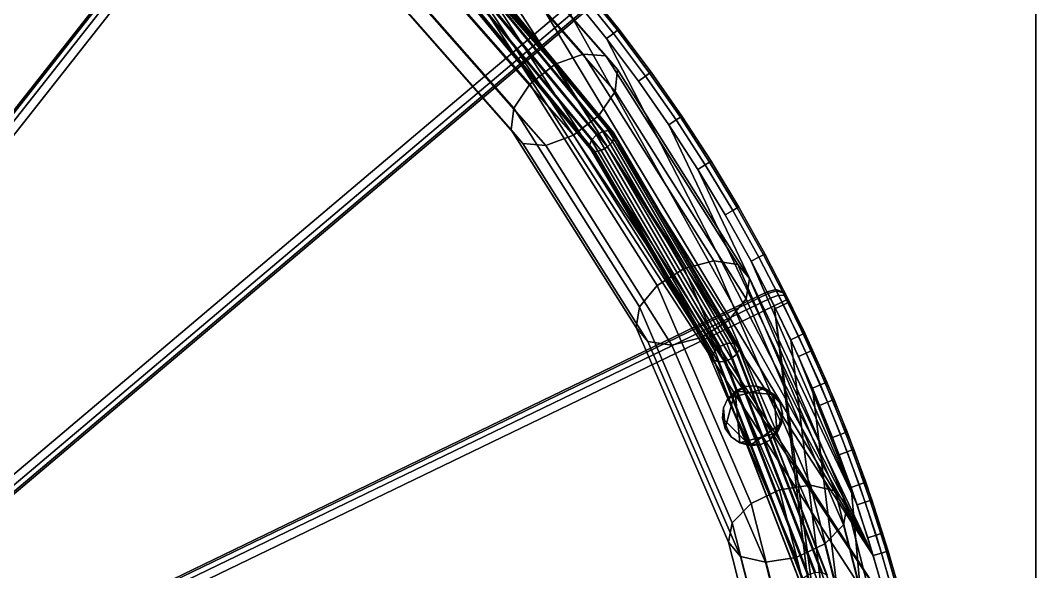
# Model space of a CAD drawing. Header units: millimetres. Extents: x -11 to 11, y -5.8 to 5.8.
# Drawn here: x 2.5547 to 3, y -0.5185 to -0.2766 of the extents above; entities that cross this region are included whole.
import ezdxf

# ---------------------------------------------------------------- set-up
doc = ezdxf.new("R2010")
doc.units = ezdxf.units.MM
for name, color, linetype in [('CHERRY_MAT', 33, 'Continuous'), ('copertura', 8, 'Continuous'), ('pavimento_salone', 7, 'Continuous'), ('rolf', 254, 'Continuous'), ('SILVER_MAT', 42, 'Continuous'), ('solaio', 7, 'Continuous')]:
    doc.layers.add(name, color=color, linetype=linetype)

msp = doc.modelspace()

# ---------------------------------------------------------------- linework, layer by layer
at = {"layer": 'CHERRY_MAT'}
for points in [[(2.798, -0.26749, 0.80699), (2.39757, -0.02688, 0.80699), (2.24396, -0.73605, 0.80699), (2.798, -0.26749, 0.80699)], [(2.798, -0.26749, 0.8615), (2.24396, -0.73605, 0.8615), (2.39757, -0.02688, 0.8615), (2.78738, -0.25481, 0.8615)], [(2.67935, -0.1539, 1.05908), (2.21907, -0.739, 1.05908), (2.21907, -0.739, 1.0182), (2.67935, -0.1539, 1.0182)], [(2.67994, -0.15437, 1.01442), (2.67935, -0.1539, 1.0182), (2.21907, -0.739, 1.0182), (2.22093, -0.73779, 1.01442)], [(2.22093, -0.73779, 1.06287), (2.21907, -0.739, 1.05908), (2.67935, -0.1539, 1.05908), (2.67994, -0.15437, 1.06287)], [(2.68173, -0.15577, 1.01215), (2.67994, -0.15437, 1.01442), (2.22093, -0.73779, 1.01442), (2.2265, -0.73418, 1.01215)], [(2.2265, -0.73418, 1.06514), (2.22093, -0.73779, 1.06287), (2.67994, -0.15437, 1.06287), (2.68173, -0.15577, 1.06514)], [(2.68472, -0.1581, 1.01139), (2.68173, -0.15577, 1.01215), (2.2265, -0.73418, 1.01215), (2.23578, -0.72815, 1.01139)], [(2.23578, -0.72815, 1.0659), (2.2265, -0.73418, 1.06514), (2.68173, -0.15577, 1.06514), (2.68472, -0.1581, 1.0659)], [(2.93915, -0.54988, 1.01139), (2.68472, -0.1581, 1.01139), (2.23578, -0.72815, 1.01139), (2.93915, -0.54988, 1.01139)], [(2.93915, -0.54988, 1.0659), (2.23578, -0.72815, 1.0659), (2.68472, -0.1581, 1.0659), (2.93516, -0.53384, 1.0659)], [(2.93516, -0.53384, 1.01139), (2.69775, -0.16826, 1.01139), (2.68472, -0.1581, 1.01139), (2.93915, -0.54988, 1.01139)], [(2.68472, -0.1581, 1.0659), (2.69775, -0.16826, 1.0659), (2.93516, -0.53384, 1.0659), (2.68472, -0.1581, 1.0659)], [(2.92879, -0.5114, 1.01139), (2.71566, -0.18321, 1.01139), (2.69775, -0.16826, 1.01139), (2.93516, -0.53384, 1.01139)], [(2.69775, -0.16826, 1.0659), (2.71566, -0.18321, 1.0659), (2.92879, -0.5114, 1.0659), (2.93516, -0.53384, 1.0659)], [(2.92879, -0.5114, 1.01139), (2.74992, -0.21484, 1.01139), (2.73306, -0.19875, 1.01139), (2.71566, -0.18321, 1.01139)], [(2.73306, -0.19875, 1.0659), (2.74992, -0.21484, 1.0659), (2.92879, -0.5114, 1.0659), (2.71566, -0.18321, 1.0659)], [(2.92879, -0.5114, 1.01139), (2.78201, -0.24869, 1.01139), (2.76625, -0.2315, 1.01139), (2.74992, -0.21484, 1.01139)], [(2.76625, -0.2315, 1.0659), (2.78201, -0.24869, 1.0659), (2.92879, -0.5114, 1.0659), (2.74992, -0.21484, 1.0659)], [(2.92879, -0.5114, 1.01139), (2.81181, -0.28462, 1.01139), (2.79721, -0.26641, 1.01139), (2.78201, -0.24869, 1.01139)], [(2.79721, -0.26641, 1.0659), (2.81181, -0.28462, 1.0659), (2.92879, -0.5114, 1.0659), (2.78201, -0.24869, 1.0659)], [(2.81481, -0.28231, 1.01215), (2.8166, -0.28092, 1.01442), (2.80187, -0.26254, 1.01442), (2.80013, -0.26399, 1.01215)], [(2.80013, -0.26399, 1.06514), (2.80187, -0.26254, 1.06287), (2.8166, -0.28092, 1.06287), (2.81481, -0.28231, 1.06514)], [(2.8166, -0.28092, 1.01442), (2.8172, -0.28045, 1.0182), (2.80246, -0.26206, 1.0182), (2.80187, -0.26254, 1.01442)], [(2.80187, -0.26254, 1.06287), (2.80246, -0.26206, 1.05908), (2.8172, -0.28045, 1.05908), (2.8166, -0.28092, 1.06287)], [(2.8172, -0.28045, 1.05908), (2.80246, -0.26206, 1.05908), (2.80246, -0.26206, 1.0182), (2.8172, -0.28045, 1.0182)], [(2.81181, -0.28462, 1.01139), (2.81481, -0.28231, 1.01215), (2.80013, -0.26399, 1.01215), (2.79721, -0.26641, 1.01139)], [(2.79721, -0.26641, 1.0659), (2.80013, -0.26399, 1.06514), (2.81481, -0.28231, 1.06514), (2.81181, -0.28462, 1.0659)], [(2.23826, -0.74553, 0.80775), (2.23484, -0.75122, 0.81002), (2.80189, -0.27213, 0.81002), (2.80043, -0.27039, 0.80775)], [(2.80043, -0.27039, 0.86074), (2.80189, -0.27213, 0.85847), (2.23484, -0.75122, 0.85847), (2.23826, -0.74553, 0.86074)], [(2.24396, -0.73605, 0.80699), (2.23826, -0.74553, 0.80775), (2.80043, -0.27039, 0.80775), (2.798, -0.26749, 0.80699)], [(2.798, -0.26749, 0.8615), (2.80043, -0.27039, 0.86074), (2.23826, -0.74553, 0.86074), (2.24396, -0.73605, 0.8615)], [(2.23484, -0.75122, 0.81002), (2.2337, -0.75312, 0.81381), (2.80237, -0.27271, 0.81381), (2.80189, -0.27213, 0.81002)], [(2.80189, -0.27213, 0.85847), (2.80237, -0.27271, 0.85469), (2.2337, -0.75312, 0.85469), (2.23484, -0.75122, 0.85847)], [(2.2337, -0.75312, 0.85469), (2.80237, -0.27271, 0.85469), (2.80237, -0.27271, 0.81381), (2.2337, -0.75312, 0.81381)], [(2.8307, -0.29976, 1.01442), (2.83131, -0.29931, 1.0182), (2.8172, -0.28045, 1.0182), (2.8166, -0.28092, 1.01442)], [(2.8166, -0.28092, 1.06287), (2.8172, -0.28045, 1.05908), (2.83131, -0.29931, 1.05908), (2.8307, -0.29976, 1.06287)], [(2.83131, -0.29931, 1.05908), (2.8172, -0.28045, 1.05908), (2.8172, -0.28045, 1.0182), (2.83131, -0.29931, 1.0182)], [(2.82579, -0.3033, 1.01139), (2.82886, -0.30109, 1.01215), (2.81481, -0.28231, 1.01215), (2.81181, -0.28462, 1.01139)], [(2.81181, -0.28462, 1.0659), (2.81481, -0.28231, 1.06514), (2.82886, -0.30109, 1.06514), (2.82579, -0.3033, 1.0659)], [(2.92879, -0.5114, 1.01139), (2.83913, -0.32243, 1.01139), (2.82579, -0.3033, 1.01139), (2.81181, -0.28462, 1.01139)], [(2.82579, -0.3033, 1.0659), (2.83913, -0.32243, 1.0659), (2.92879, -0.5114, 1.0659), (2.81181, -0.28462, 1.0659)], [(2.82886, -0.30109, 1.01215), (2.8307, -0.29976, 1.01442), (2.8166, -0.28092, 1.01442), (2.81481, -0.28231, 1.01215)], [(2.81481, -0.28231, 1.06514), (2.8166, -0.28092, 1.06287), (2.8307, -0.29976, 1.06287), (2.82886, -0.30109, 1.06514)], [(2.83913, -0.32243, 1.01139), (2.84227, -0.32031, 1.01215), (2.82886, -0.30109, 1.01215), (2.82579, -0.3033, 1.01139)], [(2.82579, -0.3033, 1.0659), (2.82886, -0.30109, 1.06514), (2.84227, -0.32031, 1.06514), (2.83913, -0.32243, 1.0659)], [(2.84227, -0.32031, 1.01215), (2.84416, -0.31904, 1.01442), (2.8307, -0.29976, 1.01442), (2.82886, -0.30109, 1.01215)], [(2.82886, -0.30109, 1.06514), (2.8307, -0.29976, 1.06287), (2.84416, -0.31904, 1.06287), (2.84227, -0.32031, 1.06514)], [(2.84416, -0.31904, 1.01442), (2.84479, -0.31862, 1.0182), (2.83131, -0.29931, 1.0182), (2.8307, -0.29976, 1.01442)], [(2.8307, -0.29976, 1.06287), (2.83131, -0.29931, 1.05908), (2.84479, -0.31862, 1.05908), (2.84416, -0.31904, 1.06287)], [(2.84479, -0.31862, 1.05908), (2.83131, -0.29931, 1.05908), (2.83131, -0.29931, 1.0182), (2.84479, -0.31862, 1.0182)], [(2.85183, -0.34198, 1.01139), (2.85504, -0.33997, 1.01215), (2.84227, -0.32031, 1.01215), (2.83913, -0.32243, 1.01139)], [(2.83913, -0.32243, 1.0659), (2.84227, -0.32031, 1.06514), (2.85504, -0.33997, 1.06514), (2.85183, -0.34198, 1.0659)], [(2.85504, -0.33997, 1.01215), (2.85697, -0.33877, 1.01442), (2.84416, -0.31904, 1.01442), (2.84227, -0.32031, 1.01215)], [(2.84227, -0.32031, 1.06514), (2.84416, -0.31904, 1.06287), (2.85697, -0.33877, 1.06287), (2.85504, -0.33997, 1.06514)], [(2.85697, -0.33877, 1.01442), (2.85761, -0.33837, 1.0182), (2.84479, -0.31862, 1.0182), (2.84416, -0.31904, 1.01442)], [(2.84416, -0.31904, 1.06287), (2.84479, -0.31862, 1.05908), (2.85761, -0.33837, 1.05908), (2.85697, -0.33877, 1.06287)], [(2.85761, -0.33837, 1.05908), (2.84479, -0.31862, 1.05908), (2.84479, -0.31862, 1.0182), (2.85761, -0.33837, 1.0182)], [(2.92167, -0.48919, 1.01139), (2.85183, -0.34198, 1.01139), (2.83913, -0.32243, 1.01139), (2.92879, -0.5114, 1.01139)], [(2.83913, -0.32243, 1.0659), (2.85183, -0.34198, 1.0659), (2.92167, -0.48919, 1.0659), (2.92879, -0.5114, 1.0659)], [(2.86911, -0.35891, 1.01442), (2.86977, -0.35853, 1.0182), (2.85761, -0.33837, 1.0182), (2.85697, -0.33877, 1.01442)], [(2.85697, -0.33877, 1.06287), (2.85761, -0.33837, 1.05908), (2.86977, -0.35853, 1.05908), (2.86911, -0.35891, 1.06287)], [(2.86977, -0.35853, 1.05908), (2.85761, -0.33837, 1.05908), (2.85761, -0.33837, 1.0182), (2.86977, -0.35853, 1.0182)], [(2.86387, -0.36195, 1.01139), (2.86715, -0.36005, 1.01215), (2.85504, -0.33997, 1.01215), (2.85183, -0.34198, 1.01139)], [(2.85183, -0.34198, 1.0659), (2.85504, -0.33997, 1.06514), (2.86715, -0.36005, 1.06514), (2.86387, -0.36195, 1.0659)], [(2.92167, -0.48919, 1.01139), (2.87525, -0.38232, 1.01139), (2.86387, -0.36195, 1.01139), (2.85183, -0.34198, 1.01139)], [(2.86387, -0.36195, 1.0659), (2.87525, -0.38232, 1.0659), (2.92167, -0.48919, 1.0659), (2.85183, -0.34198, 1.0659)], [(2.86715, -0.36005, 1.01215), (2.86911, -0.35891, 1.01442), (2.85697, -0.33877, 1.01442), (2.85504, -0.33997, 1.01215)], [(2.85504, -0.33997, 1.06514), (2.85697, -0.33877, 1.06287), (2.86911, -0.35891, 1.06287), (2.86715, -0.36005, 1.06514)], [(2.87525, -0.38232, 1.01139), (2.87859, -0.38052, 1.01215), (2.86715, -0.36005, 1.01215), (2.86387, -0.36195, 1.01139)], [(2.86387, -0.36195, 1.0659), (2.86715, -0.36005, 1.06514), (2.87859, -0.38052, 1.06514), (2.87525, -0.38232, 1.0659)], [(2.87859, -0.38052, 1.01215), (2.88059, -0.37945, 1.01442), (2.86911, -0.35891, 1.01442), (2.86715, -0.36005, 1.01215)], [(2.86715, -0.36005, 1.06514), (2.86911, -0.35891, 1.06287), (2.88059, -0.37945, 1.06287), (2.87859, -0.38052, 1.06514)], [(2.88059, -0.37945, 1.01442), (2.88126, -0.37909, 1.0182), (2.86977, -0.35853, 1.0182), (2.86911, -0.35891, 1.01442)], [(2.86911, -0.35891, 1.06287), (2.86977, -0.35853, 1.05908), (2.88126, -0.37909, 1.05908), (2.88059, -0.37945, 1.06287)], [(2.88126, -0.37909, 1.05908), (2.86977, -0.35853, 1.05908), (2.86977, -0.35853, 1.0182), (2.88126, -0.37909, 1.0182)], [(2.88596, -0.40306, 1.01139), (2.88935, -0.40138, 1.01215), (2.87859, -0.38052, 1.01215), (2.87525, -0.38232, 1.01139)], [(2.87525, -0.38232, 1.0659), (2.87859, -0.38052, 1.06514), (2.88935, -0.40138, 1.06514), (2.88596, -0.40306, 1.0659)], [(2.92167, -0.48919, 1.01139), (2.89596, -0.42415, 1.01139), (2.88596, -0.40306, 1.01139), (2.87525, -0.38232, 1.01139)], [(2.88596, -0.40306, 1.0659), (2.89596, -0.42415, 1.0659), (2.92167, -0.48919, 1.0659), (2.87525, -0.38232, 1.0659)], [(2.88935, -0.40138, 1.01215), (2.89138, -0.40038, 1.01442), (2.88059, -0.37945, 1.01442), (2.87859, -0.38052, 1.01215)], [(2.87859, -0.38052, 1.06514), (2.88059, -0.37945, 1.06287), (2.89138, -0.40038, 1.06287), (2.88935, -0.40138, 1.06514)], [(2.89138, -0.40038, 1.01442), (2.89206, -0.40004, 1.0182), (2.88126, -0.37909, 1.0182), (2.88059, -0.37945, 1.01442)], [(2.88059, -0.37945, 1.06287), (2.88126, -0.37909, 1.05908), (2.89206, -0.40004, 1.05908), (2.89138, -0.40038, 1.06287)], [(2.89206, -0.40004, 1.05908), (2.88126, -0.37909, 1.05908), (2.88126, -0.37909, 1.0182), (2.89206, -0.40004, 1.0182)], [(2.8823, -0.39578, 1.26348), (2.21212, -0.71989, 1.26348), (2.21212, -0.71989, 1.2226), (2.8823, -0.39578, 1.2226)], [(2.88263, -0.39647, 1.21882), (2.8823, -0.39578, 1.2226), (2.21212, -0.71989, 1.2226), (2.21432, -0.71962, 1.21882)], [(2.21432, -0.71962, 1.26727), (2.21212, -0.71989, 1.26348), (2.8823, -0.39578, 1.26348), (2.88263, -0.39647, 1.26727)], [(2.88263, -0.39647, 1.21882), (2.8863, -0.39535, 1.21924), (2.886, -0.39475, 1.2226), (2.8823, -0.39578, 1.2226)], [(2.8823, -0.39578, 1.26348), (2.886, -0.39475, 1.26348), (2.8863, -0.39535, 1.26685), (2.88263, -0.39647, 1.26727)], [(2.8823, -0.39578, 1.2226), (2.886, -0.39475, 1.2226), (2.886, -0.39475, 1.26348), (2.8823, -0.39578, 1.26348)], [(2.88363, -0.39851, 1.21655), (2.88719, -0.39717, 1.21722), (2.8863, -0.39535, 1.21924), (2.88263, -0.39647, 1.21882)], [(2.88263, -0.39647, 1.26727), (2.8863, -0.39535, 1.26685), (2.88719, -0.39717, 1.26886), (2.88363, -0.39851, 1.26954)], [(2.8863, -0.39535, 1.21924), (2.88921, -0.39613, 1.2205), (2.88902, -0.39576, 1.2226), (2.886, -0.39475, 1.2226)], [(2.886, -0.39475, 1.26348), (2.88902, -0.39576, 1.26348), (2.88921, -0.39613, 1.26558), (2.8863, -0.39535, 1.26685)], [(2.886, -0.39475, 1.2226), (2.88902, -0.39576, 1.2226), (2.88902, -0.39576, 1.26348), (2.886, -0.39475, 1.26348)], [(2.88719, -0.39717, 1.21722), (2.88976, -0.39727, 1.21924), (2.88921, -0.39613, 1.2205), (2.8863, -0.39535, 1.21924)], [(2.8863, -0.39535, 1.26685), (2.88921, -0.39613, 1.26558), (2.88976, -0.39727, 1.26685), (2.88719, -0.39717, 1.26886)], [(2.89136, -0.39881, 1.26348), (2.88921, -0.39613, 1.26558), (2.88902, -0.39576, 1.26348), (2.89136, -0.39881, 1.26348)], [(2.88902, -0.39576, 1.2226), (2.89136, -0.39881, 1.2226), (2.89136, -0.39881, 1.26348), (2.88902, -0.39576, 1.26348)], [(2.89136, -0.39881, 1.2226), (2.88902, -0.39576, 1.2226), (2.88921, -0.39613, 1.2205), (2.89136, -0.39881, 1.2226)], [(2.89136, -0.39881, 1.2226), (2.88921, -0.39613, 1.2205), (2.88976, -0.39727, 1.21924), (2.89136, -0.39881, 1.2226)], [(2.89136, -0.39881, 1.26348), (2.88976, -0.39727, 1.26685), (2.88921, -0.39613, 1.26558), (2.89136, -0.39881, 1.26348)], [(2.88363, -0.39851, 1.21655), (2.88263, -0.39647, 1.21882), (2.21432, -0.71962, 1.21882), (2.22091, -0.71881, 1.21655)], [(2.22091, -0.71881, 1.26954), (2.21432, -0.71962, 1.26727), (2.88263, -0.39647, 1.26727), (2.88363, -0.39851, 1.26954)], [(2.88529, -0.40191, 1.21579), (2.88363, -0.39851, 1.21655), (2.22091, -0.71881, 1.21655), (2.23189, -0.71747, 1.21579)], [(2.23189, -0.71747, 1.27029), (2.22091, -0.71881, 1.26954), (2.88363, -0.39851, 1.26954), (2.88529, -0.40191, 1.27029)], [(2.88529, -0.40191, 1.21579), (2.88866, -0.40019, 1.21655), (2.88719, -0.39717, 1.21722), (2.88363, -0.39851, 1.21655)], [(2.88363, -0.39851, 1.26954), (2.88719, -0.39717, 1.26886), (2.88866, -0.40019, 1.26954), (2.88529, -0.40191, 1.27029)], [(2.89255, -0.41676, 1.21579), (2.89598, -0.41515, 1.21655), (2.88866, -0.40019, 1.21655), (2.88529, -0.40191, 1.21579)], [(2.88529, -0.40191, 1.27029), (2.88866, -0.40019, 1.26954), (2.89598, -0.41515, 1.26954), (2.89255, -0.41676, 1.27029)], [(2.88866, -0.40019, 1.21655), (2.89069, -0.39916, 1.21882), (2.88976, -0.39727, 1.21924), (2.88719, -0.39717, 1.21722)], [(2.88719, -0.39717, 1.26886), (2.88976, -0.39727, 1.26685), (2.89069, -0.39916, 1.26727), (2.88866, -0.40019, 1.26954)], [(2.89598, -0.41515, 1.21655), (2.89803, -0.41419, 1.21882), (2.89069, -0.39916, 1.21882), (2.88866, -0.40019, 1.21655)], [(2.88866, -0.40019, 1.26954), (2.89069, -0.39916, 1.26727), (2.89803, -0.41419, 1.26727), (2.89598, -0.41515, 1.26954)], [(2.89941, -0.42259, 1.01215), (2.90148, -0.42165, 1.01442), (2.89138, -0.40038, 1.01442), (2.88935, -0.40138, 1.01215)], [(2.88935, -0.40138, 1.06514), (2.89138, -0.40038, 1.06287), (2.90148, -0.42165, 1.06287), (2.89941, -0.42259, 1.06514)], [(2.89136, -0.39881, 1.2226), (2.88976, -0.39727, 1.21924), (2.89069, -0.39916, 1.21882), (2.89136, -0.39881, 1.2226)], [(2.89136, -0.39881, 1.26348), (2.89069, -0.39916, 1.26727), (2.88976, -0.39727, 1.26685), (2.89136, -0.39881, 1.26348)], [(2.89803, -0.41419, 1.21882), (2.89872, -0.41387, 1.2226), (2.89136, -0.39881, 1.2226), (2.89069, -0.39916, 1.21882)], [(2.89069, -0.39916, 1.26727), (2.89136, -0.39881, 1.26348), (2.89872, -0.41387, 1.26348), (2.89803, -0.41419, 1.26727)], [(2.89872, -0.41387, 1.26348), (2.89136, -0.39881, 1.26348), (2.89136, -0.39881, 1.2226), (2.89872, -0.41387, 1.2226)], [(2.90148, -0.42165, 1.01442), (2.90217, -0.42134, 1.0182), (2.89206, -0.40004, 1.0182), (2.89138, -0.40038, 1.01442)], [(2.89138, -0.40038, 1.06287), (2.89206, -0.40004, 1.05908), (2.90217, -0.42134, 1.05908), (2.90148, -0.42165, 1.06287)], [(2.90217, -0.42134, 1.05908), (2.89206, -0.40004, 1.05908), (2.89206, -0.40004, 1.0182), (2.90217, -0.42134, 1.0182)], [(2.94222, -0.86558, 1.21579), (2.88529, -0.40191, 1.21579), (2.23189, -0.71747, 1.21579), (2.94222, -0.86558, 1.21579)], [(2.94222, -0.86558, 1.27029), (2.23189, -0.71747, 1.27029), (2.88529, -0.40191, 1.27029), (2.94567, -0.84941, 1.27029)], [(2.94567, -0.84941, 1.21579), (2.89255, -0.41676, 1.21579), (2.88529, -0.40191, 1.21579), (2.94222, -0.86558, 1.21579)], [(2.88529, -0.40191, 1.27029), (2.89255, -0.41676, 1.27029), (2.94567, -0.84941, 1.27029), (2.88529, -0.40191, 1.27029)], [(2.89596, -0.42415, 1.01139), (2.89941, -0.42259, 1.01215), (2.88935, -0.40138, 1.01215), (2.88596, -0.40306, 1.01139)], [(2.88596, -0.40306, 1.0659), (2.88935, -0.40138, 1.06514), (2.89941, -0.42259, 1.06514), (2.89596, -0.42415, 1.0659)], [(2.90766, -0.43566, 1.21882), (2.90835, -0.43536, 1.2226), (2.89872, -0.41387, 1.2226), (2.89803, -0.41419, 1.21882)], [(2.89803, -0.41419, 1.26727), (2.89872, -0.41387, 1.26348), (2.90835, -0.43536, 1.26348), (2.90766, -0.43566, 1.26727)], [(2.90835, -0.43536, 1.26348), (2.89872, -0.41387, 1.26348), (2.89872, -0.41387, 1.2226), (2.90835, -0.43536, 1.2226)], [(2.90209, -0.43805, 1.21579), (2.90557, -0.43656, 1.21655), (2.89598, -0.41515, 1.21655), (2.89255, -0.41676, 1.21579)], [(2.89255, -0.41676, 1.27029), (2.89598, -0.41515, 1.26954), (2.90557, -0.43656, 1.26954), (2.90209, -0.43805, 1.27029)], [(2.94978, -0.82645, 1.21579), (2.90209, -0.43805, 1.21579), (2.89255, -0.41676, 1.21579), (2.94567, -0.84941, 1.21579)], [(2.89255, -0.41676, 1.27029), (2.90209, -0.43805, 1.27029), (2.94978, -0.82645, 1.27029), (2.94567, -0.84941, 1.27029)], [(2.90557, -0.43656, 1.21655), (2.90766, -0.43566, 1.21882), (2.89803, -0.41419, 1.21882), (2.89598, -0.41515, 1.21655)], [(2.89598, -0.41515, 1.26954), (2.89803, -0.41419, 1.26727), (2.90766, -0.43566, 1.26727), (2.90557, -0.43656, 1.26954)], [(2.90525, -0.44555, 1.01139), (2.90875, -0.4441, 1.01215), (2.89941, -0.42259, 1.01215), (2.89596, -0.42415, 1.01139)], [(2.89596, -0.42415, 1.0659), (2.89941, -0.42259, 1.06514), (2.90875, -0.4441, 1.06514), (2.90525, -0.44555, 1.0659)], [(2.90875, -0.4441, 1.01215), (2.91085, -0.44323, 1.01442), (2.90148, -0.42165, 1.01442), (2.89941, -0.42259, 1.01215)], [(2.89941, -0.42259, 1.06514), (2.90148, -0.42165, 1.06287), (2.91085, -0.44323, 1.06287), (2.90875, -0.4441, 1.06514)], [(2.91085, -0.44323, 1.01442), (2.91155, -0.44294, 1.0182), (2.90217, -0.42134, 1.0182), (2.90148, -0.42165, 1.01442)], [(2.90148, -0.42165, 1.06287), (2.90217, -0.42134, 1.05908), (2.91155, -0.44294, 1.05908), (2.91085, -0.44323, 1.06287)], [(2.91155, -0.44294, 1.05908), (2.90217, -0.42134, 1.05908), (2.90217, -0.42134, 1.0182), (2.91155, -0.44294, 1.0182)], [(2.92167, -0.48919, 1.01139), (2.91383, -0.46724, 1.01139), (2.90525, -0.44555, 1.01139), (2.89596, -0.42415, 1.01139)], [(2.90525, -0.44555, 1.0659), (2.91383, -0.46724, 1.0659), (2.92167, -0.48919, 1.0659), (2.89596, -0.42415, 1.0659)], [(2.91444, -0.45826, 1.21655), (2.91656, -0.45743, 1.21882), (2.90766, -0.43566, 1.21882), (2.90557, -0.43656, 1.21655)], [(2.90557, -0.43656, 1.26954), (2.90766, -0.43566, 1.26727), (2.91656, -0.45743, 1.26727), (2.91444, -0.45826, 1.26954)], [(2.91656, -0.45743, 1.21882), (2.91726, -0.45716, 1.2226), (2.90835, -0.43536, 1.2226), (2.90766, -0.43566, 1.21882)], [(2.90766, -0.43566, 1.26727), (2.90835, -0.43536, 1.26348), (2.91726, -0.45716, 1.26348), (2.91656, -0.45743, 1.26727)], [(2.91726, -0.45716, 1.26348), (2.90835, -0.43536, 1.26348), (2.90835, -0.43536, 1.2226), (2.91726, -0.45716, 1.2226)], [(2.91092, -0.45963, 1.21579), (2.91444, -0.45826, 1.21655), (2.90557, -0.43656, 1.21655), (2.90209, -0.43805, 1.21579)], [(2.90209, -0.43805, 1.27029), (2.90557, -0.43656, 1.26954), (2.91444, -0.45826, 1.26954), (2.91092, -0.45963, 1.27029)], [(2.94978, -0.82645, 1.21579), (2.91902, -0.4815, 1.21579), (2.91092, -0.45963, 1.21579), (2.90209, -0.43805, 1.21579)], [(2.91092, -0.45963, 1.27029), (2.91902, -0.4815, 1.27029), (2.94978, -0.82645, 1.27029), (2.90209, -0.43805, 1.27029)], [(2.91383, -0.46724, 1.01139), (2.91737, -0.4659, 1.01215), (2.90875, -0.4441, 1.01215), (2.90525, -0.44555, 1.01139)], [(2.90525, -0.44555, 1.0659), (2.90875, -0.4441, 1.06514), (2.91737, -0.4659, 1.06514), (2.91383, -0.46724, 1.0659)], [(2.91737, -0.4659, 1.01215), (2.9195, -0.4651, 1.01442), (2.91085, -0.44323, 1.01442), (2.90875, -0.4441, 1.01215)], [(2.90875, -0.4441, 1.06514), (2.91085, -0.44323, 1.06287), (2.9195, -0.4651, 1.06287), (2.91737, -0.4659, 1.06514)], [(2.9195, -0.4651, 1.01442), (2.92021, -0.46484, 1.0182), (2.91155, -0.44294, 1.0182), (2.91085, -0.44323, 1.01442)], [(2.91085, -0.44323, 1.06287), (2.91155, -0.44294, 1.05908), (2.92021, -0.46484, 1.05908), (2.9195, -0.4651, 1.06287)], [(2.92021, -0.46484, 1.05908), (2.91155, -0.44294, 1.05908), (2.91155, -0.44294, 1.0182), (2.92021, -0.46484, 1.0182)], [(2.91902, -0.4815, 1.21579), (2.92259, -0.48024, 1.21655), (2.91444, -0.45826, 1.21655), (2.91092, -0.45963, 1.21579)], [(2.91092, -0.45963, 1.27029), (2.91444, -0.45826, 1.26954), (2.92259, -0.48024, 1.26954), (2.91902, -0.4815, 1.27029)], [(2.92259, -0.48024, 1.21655), (2.92473, -0.47949, 1.21882), (2.91656, -0.45743, 1.21882), (2.91444, -0.45826, 1.21655)], [(2.91444, -0.45826, 1.26954), (2.91656, -0.45743, 1.26727), (2.92473, -0.47949, 1.26727), (2.92259, -0.48024, 1.26954)], [(2.92473, -0.47949, 1.21882), (2.92544, -0.47923, 1.2226), (2.91726, -0.45716, 1.2226), (2.91656, -0.45743, 1.21882)], [(2.91656, -0.45743, 1.26727), (2.91726, -0.45716, 1.26348), (2.92544, -0.47923, 1.26348), (2.92473, -0.47949, 1.26727)], [(2.92544, -0.47923, 1.26348), (2.91726, -0.45716, 1.26348), (2.91726, -0.45716, 1.2226), (2.92544, -0.47923, 1.2226)], [(2.92167, -0.48919, 1.01139), (2.92526, -0.48798, 1.01215), (2.91737, -0.4659, 1.01215), (2.91383, -0.46724, 1.01139)], [(2.91383, -0.46724, 1.0659), (2.91737, -0.4659, 1.06514), (2.92526, -0.48798, 1.06514), (2.92167, -0.48919, 1.0659)], [(2.92526, -0.48798, 1.01215), (2.92741, -0.48725, 1.01442), (2.9195, -0.4651, 1.01442), (2.91737, -0.4659, 1.01215)], [(2.91737, -0.4659, 1.06514), (2.9195, -0.4651, 1.06287), (2.92741, -0.48725, 1.06287), (2.92526, -0.48798, 1.06514)], [(2.92741, -0.48725, 1.01442), (2.92813, -0.48701, 1.0182), (2.92021, -0.46484, 1.0182), (2.9195, -0.4651, 1.01442)], [(2.9195, -0.4651, 1.06287), (2.92021, -0.46484, 1.05908), (2.92813, -0.48701, 1.05908), (2.92741, -0.48725, 1.06287)], [(2.92813, -0.48701, 1.05908), (2.92021, -0.46484, 1.05908), (2.92021, -0.46484, 1.0182), (2.92813, -0.48701, 1.0182)], [(2.92639, -0.50362, 1.21579), (2.93, -0.50248, 1.21655), (2.92259, -0.48024, 1.21655), (2.91902, -0.4815, 1.21579)], [(2.91902, -0.4815, 1.27029), (2.92259, -0.48024, 1.26954), (2.93, -0.50248, 1.26954), (2.92639, -0.50362, 1.27029)], [(2.93, -0.50248, 1.21655), (2.93217, -0.5018, 1.21882), (2.92473, -0.47949, 1.21882), (2.92259, -0.48024, 1.21655)], [(2.92259, -0.48024, 1.26954), (2.92473, -0.47949, 1.26727), (2.93217, -0.5018, 1.26727), (2.93, -0.50248, 1.26954)], [(2.93217, -0.5018, 1.21882), (2.93289, -0.50157, 1.2226), (2.92544, -0.47923, 1.2226), (2.92473, -0.47949, 1.21882)], [(2.92473, -0.47949, 1.26727), (2.92544, -0.47923, 1.26348), (2.93289, -0.50157, 1.26348), (2.93217, -0.5018, 1.26727)], [(2.93289, -0.50157, 1.26348), (2.92544, -0.47923, 1.26348), (2.92544, -0.47923, 1.2226), (2.93289, -0.50157, 1.2226)], [(2.94978, -0.82645, 1.21579), (2.93302, -0.52598, 1.21579), (2.92639, -0.50362, 1.21579), (2.91902, -0.4815, 1.21579)], [(2.92639, -0.50362, 1.27029), (2.93302, -0.52598, 1.27029), (2.94978, -0.82645, 1.27029), (2.91902, -0.4815, 1.27029)], [(2.92879, -0.5114, 1.01139), (2.93241, -0.51031, 1.01215), (2.92526, -0.48798, 1.01215), (2.92167, -0.48919, 1.01139)], [(2.92167, -0.48919, 1.0659), (2.92526, -0.48798, 1.06514), (2.93241, -0.51031, 1.06514), (2.92879, -0.5114, 1.0659)], [(2.93241, -0.51031, 1.01215), (2.93459, -0.50965, 1.01442), (2.92741, -0.48725, 1.01442), (2.92526, -0.48798, 1.01215)], [(2.92526, -0.48798, 1.06514), (2.92741, -0.48725, 1.06287), (2.93459, -0.50965, 1.06287), (2.93241, -0.51031, 1.06514)], [(2.93459, -0.50965, 1.01442), (2.93531, -0.50943, 1.0182), (2.92813, -0.48701, 1.0182), (2.92741, -0.48725, 1.01442)], [(2.92741, -0.48725, 1.06287), (2.92813, -0.48701, 1.05908), (2.93531, -0.50943, 1.05908), (2.93459, -0.50965, 1.06287)], [(2.93531, -0.50943, 1.05908), (2.92813, -0.48701, 1.05908), (2.92813, -0.48701, 1.0182), (2.93531, -0.50943, 1.0182)], [(2.93302, -0.52598, 1.21579), (2.93667, -0.52497, 1.21655), (2.93, -0.50248, 1.21655), (2.92639, -0.50362, 1.21579)], [(2.92639, -0.50362, 1.27029), (2.93, -0.50248, 1.26954), (2.93667, -0.52497, 1.26954), (2.93302, -0.52598, 1.27029)], [(2.93667, -0.52497, 1.21655), (2.93886, -0.52436, 1.21882), (2.93217, -0.5018, 1.21882), (2.93, -0.50248, 1.21655)], [(2.93, -0.50248, 1.26954), (2.93217, -0.5018, 1.26727), (2.93886, -0.52436, 1.26727), (2.93667, -0.52497, 1.26954)], [(2.93886, -0.52436, 1.21882), (2.93959, -0.52415, 1.2226), (2.93289, -0.50157, 1.2226), (2.93217, -0.5018, 1.21882)], [(2.93217, -0.5018, 1.26727), (2.93289, -0.50157, 1.26348), (2.93959, -0.52415, 1.26348), (2.93886, -0.52436, 1.26727)], [(2.93959, -0.52415, 1.26348), (2.93289, -0.50157, 1.26348), (2.93289, -0.50157, 1.2226), (2.93959, -0.52415, 1.2226)], [(2.93516, -0.53384, 1.01139), (2.93882, -0.53287, 1.01215), (2.93241, -0.51031, 1.01215), (2.92879, -0.5114, 1.01139)], [(2.92879, -0.5114, 1.0659), (2.93241, -0.51031, 1.06514), (2.93882, -0.53287, 1.06514), (2.93516, -0.53384, 1.0659)], [(2.93882, -0.53287, 1.01215), (2.94102, -0.53228, 1.01442), (2.93459, -0.50965, 1.01442), (2.93241, -0.51031, 1.01215)], [(2.93241, -0.51031, 1.06514), (2.93459, -0.50965, 1.06287), (2.94102, -0.53228, 1.06287), (2.93882, -0.53287, 1.06514)], [(2.94102, -0.53228, 1.01442), (2.94175, -0.53209, 1.0182), (2.93531, -0.50943, 1.0182), (2.93459, -0.50965, 1.01442)], [(2.93459, -0.50965, 1.06287), (2.93531, -0.50943, 1.05908), (2.94175, -0.53209, 1.05908), (2.94102, -0.53228, 1.06287)], [(2.94175, -0.53209, 1.05908), (2.93531, -0.50943, 1.05908), (2.93531, -0.50943, 1.0182), (2.94175, -0.53209, 1.0182)]]:
    msp.add_3dface(points, dxfattribs=at)
at = {"layer": 'copertura'}
msp.add_3dface([(0, -0.0125, 6.3), (0, -4.2625, 6.3), (11, -4.2625, 6.3), (11, -0.0125, 6.3)], dxfattribs=at)
at = {"layer": 'pavimento_salone'}
for points in [[(3, -4.2625), (3, 5.7375), (-3, 5.7375), (-3, -4.2625)], [(3, 0.0375, 3), (3, -0.7125, 3), (2.26742, -0.7125, 3), (2.26742, 0.0375, 3)]]:
    msp.add_3dface(points, dxfattribs=at)
at = {"layer": 'rolf'}
for points in [[(2.26742, 0.0375, 2.7), (2.26742, -0.7125, 2.7), (3, -0.7125, 2.7), (3, 0.0375, 2.7)], [(0, -0.0125, 5.8), (0, -4.2625, 5.8), (10.7, -4.2625, 5.8), (10.7, -0.0125, 5.8)]]:
    msp.add_3dface(points, dxfattribs=at)
at = {"layer": 'SILVER_MAT'}
for points in [[(2.73055, -0.21056, 2.14964), (2.80151, -0.29137, 2.22205), (2.78929, -0.29589, 2.22752), (2.7192, -0.21606, 2.156)], [(2.74007, -0.21085, 2.13923), (2.81153, -0.29223, 2.21215), (2.80151, -0.29137, 2.22205), (2.73055, -0.21056, 2.14964)], [(2.74522, -0.21687, 2.12755), (2.81667, -0.29824, 2.20046), (2.81153, -0.29223, 2.21215), (2.74007, -0.21085, 2.13923)], [(2.7192, -0.21606, 2.156), (2.78929, -0.29589, 2.22752), (2.77815, -0.30459, 2.2271), (2.70906, -0.2259, 2.1566)], [(2.7446, -0.227, 2.11774), (2.81555, -0.30779, 2.19013), (2.81667, -0.29824, 2.20046), (2.74522, -0.21687, 2.12755)], [(2.70906, -0.2259, 2.1566), (2.77815, -0.30459, 2.2271), (2.77107, -0.31512, 2.22089), (2.70286, -0.23743, 2.15129)], [(2.7384, -0.23853, 2.11243), (2.80847, -0.31833, 2.18392), (2.81555, -0.30779, 2.19013), (2.7446, -0.227, 2.11774)], [(2.70286, -0.23743, 2.15129), (2.77107, -0.31512, 2.22089), (2.76995, -0.32467, 2.21055), (2.70224, -0.24756, 2.14148)], [(2.72826, -0.24837, 2.11303), (2.79733, -0.32702, 2.18349), (2.80847, -0.31833, 2.18392), (2.7384, -0.23853, 2.11243)], [(2.80519, -0.32916, 1.93912), (2.73706, -0.2464, 1.86571), (2.739, -0.24388, 1.86639), (2.80734, -0.3269, 1.94003)], [(2.80519, -0.32916, 1.65066), (2.73706, -0.2464, 1.57725), (2.739, -0.24388, 1.57792), (2.80734, -0.3269, 1.65156)], [(2.80519, -0.32916, 1.36219), (2.73706, -0.2464, 1.28878), (2.739, -0.24388, 1.28946), (2.80734, -0.3269, 1.3631)], [(2.80734, -0.3269, 1.94003), (2.739, -0.24388, 1.86639), (2.7416, -0.24205, 1.86568), (2.81016, -0.32534, 1.93956)], [(2.80734, -0.3269, 1.65156), (2.739, -0.24388, 1.57792), (2.7416, -0.24205, 1.57722), (2.81016, -0.32534, 1.65109)], [(2.80734, -0.3269, 1.3631), (2.739, -0.24388, 1.28946), (2.7416, -0.24205, 1.28875), (2.81016, -0.32534, 1.36262)], [(2.81016, -0.32534, 1.93956), (2.7416, -0.24205, 1.86568), (2.74415, -0.2414, 1.86378), (2.81287, -0.32489, 1.93783)], [(2.81016, -0.32534, 1.65109), (2.7416, -0.24205, 1.57722), (2.74415, -0.2414, 1.57531), (2.81287, -0.32489, 1.64936)], [(2.81016, -0.32534, 1.36262), (2.7416, -0.24205, 1.28875), (2.74415, -0.2414, 1.28685), (2.81287, -0.32489, 1.3609)], [(2.81287, -0.32489, 1.93783), (2.74415, -0.2414, 1.86378), (2.74597, -0.24211, 1.86119), (2.81476, -0.32567, 1.93531)], [(2.81287, -0.32489, 1.64936), (2.74415, -0.2414, 1.57531), (2.74597, -0.24211, 1.57273), (2.81476, -0.32567, 1.64685)], [(2.81287, -0.32489, 1.3609), (2.74415, -0.2414, 1.28685), (2.74597, -0.24211, 1.28426), (2.81476, -0.32567, 1.35838)], [(2.81533, -0.32749, 1.93268), (2.74659, -0.24398, 1.85861), (2.74582, -0.24652, 1.85673), (2.81441, -0.32984, 1.93064)], [(2.81533, -0.32749, 1.64422), (2.74659, -0.24398, 1.57015), (2.74582, -0.24652, 1.56827), (2.81441, -0.32984, 1.64217)], [(2.81533, -0.32749, 1.35575), (2.74659, -0.24398, 1.28168), (2.74582, -0.24652, 1.2798), (2.81441, -0.32984, 1.35371)], [(2.81476, -0.32567, 1.93531), (2.74597, -0.24211, 1.86119), (2.74659, -0.24398, 1.85861), (2.81533, -0.32749, 1.93268)], [(2.81476, -0.32567, 1.64685), (2.74597, -0.24211, 1.57273), (2.74659, -0.24398, 1.57015), (2.81533, -0.32749, 1.64422)], [(2.81476, -0.32567, 1.35838), (2.74597, -0.24211, 1.28426), (2.74659, -0.24398, 1.28168), (2.81533, -0.32749, 1.35575)], [(2.70224, -0.24756, 2.14148), (2.76995, -0.32467, 2.21055), (2.77509, -0.33068, 2.19887), (2.70739, -0.25358, 2.1298)], [(2.71691, -0.25388, 2.11939), (2.78511, -0.33154, 2.18897), (2.79733, -0.32702, 2.18349), (2.72826, -0.24837, 2.11303)], [(2.80427, -0.33151, 1.93708), (2.7363, -0.24894, 1.86383), (2.73706, -0.2464, 1.86571), (2.80519, -0.32916, 1.93912)], [(2.80427, -0.33151, 1.64861), (2.7363, -0.24894, 1.57537), (2.73706, -0.2464, 1.57725), (2.80519, -0.32916, 1.65066)], [(2.80427, -0.33151, 1.36015), (2.7363, -0.24894, 1.2869), (2.73706, -0.2464, 1.28878), (2.80519, -0.32916, 1.36219)], [(2.80484, -0.33333, 1.93445), (2.73691, -0.25081, 1.86126), (2.7363, -0.24894, 1.86383), (2.80427, -0.33151, 1.93708)], [(2.80484, -0.33333, 1.64598), (2.73691, -0.25081, 1.57279), (2.7363, -0.24894, 1.57537), (2.80427, -0.33151, 1.64861)], [(2.80484, -0.33333, 1.35751), (2.73691, -0.25081, 1.28432), (2.7363, -0.24894, 1.2869), (2.80427, -0.33151, 1.36015)], [(2.81226, -0.3321, 1.92973), (2.74388, -0.24904, 1.85606), (2.74129, -0.25087, 1.85677), (2.80945, -0.33366, 1.9302)], [(2.81226, -0.3321, 1.64127), (2.74388, -0.24904, 1.56759), (2.74129, -0.25087, 1.5683), (2.80945, -0.33366, 1.64174)], [(2.81226, -0.3321, 1.3528), (2.74388, -0.24904, 1.27913), (2.74129, -0.25087, 1.27983), (2.80945, -0.33366, 1.35327)], [(2.81441, -0.32984, 1.93064), (2.74582, -0.24652, 1.85673), (2.74388, -0.24904, 1.85606), (2.81226, -0.3321, 1.92973)], [(2.81441, -0.32984, 1.64217), (2.74582, -0.24652, 1.56827), (2.74388, -0.24904, 1.56759), (2.81226, -0.3321, 1.64127)], [(2.81441, -0.32984, 1.35371), (2.74582, -0.24652, 1.2798), (2.74388, -0.24904, 1.27913), (2.81226, -0.3321, 1.3528)], [(2.70739, -0.25358, 2.1298), (2.77509, -0.33068, 2.19887), (2.78511, -0.33154, 2.18897), (2.71691, -0.25388, 2.11939)], [(2.80673, -0.33411, 1.93193), (2.73874, -0.25152, 1.85867), (2.73691, -0.25081, 1.86126), (2.80484, -0.33333, 1.93445)], [(2.80673, -0.33411, 1.64346), (2.73874, -0.25152, 1.5702), (2.73691, -0.25081, 1.57279), (2.80484, -0.33333, 1.64598)], [(2.80673, -0.33411, 1.355), (2.73874, -0.25152, 1.28174), (2.73691, -0.25081, 1.28432), (2.80484, -0.33333, 1.35751)], [(2.80945, -0.33366, 1.9302), (2.74129, -0.25087, 1.85677), (2.73874, -0.25152, 1.85867), (2.80673, -0.33411, 1.93193)], [(2.80945, -0.33366, 1.64174), (2.74129, -0.25087, 1.5683), (2.73874, -0.25152, 1.5702), (2.80673, -0.33411, 1.64346)], [(2.80945, -0.33366, 1.35327), (2.74129, -0.25087, 1.27983), (2.73874, -0.25152, 1.28174), (2.80673, -0.33411, 1.355)], [(2.80151, -0.29137, 2.22205), (2.85886, -0.38214, 2.29433), (2.8459, -0.38549, 2.29887), (2.78929, -0.29589, 2.22752)], [(2.81153, -0.29223, 2.21215), (2.86934, -0.38373, 2.28501), (2.85886, -0.38214, 2.29433), (2.80151, -0.29137, 2.22205)], [(2.81667, -0.29824, 2.20046), (2.87455, -0.38984, 2.27341), (2.86934, -0.38373, 2.28501), (2.81153, -0.29223, 2.21215)], [(2.78929, -0.29589, 2.22752), (2.8459, -0.38549, 2.29887), (2.83395, -0.3929, 2.29742), (2.77815, -0.30459, 2.2271)], [(2.81555, -0.30779, 2.19013), (2.87308, -0.39884, 2.26264), (2.87455, -0.38984, 2.27341), (2.81667, -0.29824, 2.20046)], [(2.77815, -0.30459, 2.2271), (2.83395, -0.3929, 2.29742), (2.8262, -0.40237, 2.29037), (2.77107, -0.31512, 2.22089)], [(2.80847, -0.31833, 2.18392), (2.86533, -0.40831, 2.25558), (2.87308, -0.39884, 2.26264), (2.81555, -0.30779, 2.19013)], [(2.77107, -0.31512, 2.22089), (2.8262, -0.40237, 2.29037), (2.82473, -0.41137, 2.27959), (2.76995, -0.32467, 2.21055)], [(2.79733, -0.32702, 2.18349), (2.85337, -0.41571, 2.25413), (2.86533, -0.40831, 2.25558), (2.80847, -0.31833, 2.18392)], [(2.76995, -0.32467, 2.21055), (2.82473, -0.41137, 2.27959), (2.82994, -0.41748, 2.26799), (2.77509, -0.33068, 2.19887)], [(2.86458, -0.41841, 2.01339), (2.81016, -0.32534, 1.93956), (2.81287, -0.32489, 1.93783), (2.86743, -0.4182, 2.01186)], [(2.86458, -0.41841, 1.72493), (2.81016, -0.32534, 1.65109), (2.81287, -0.32489, 1.64936), (2.86743, -0.4182, 1.72339)], [(2.86458, -0.41841, 1.43646), (2.81016, -0.32534, 1.36262), (2.81287, -0.32489, 1.3609), (2.86743, -0.4182, 1.43493)], [(2.86743, -0.4182, 2.01186), (2.81287, -0.32489, 1.93783), (2.81476, -0.32567, 1.93531), (2.8694, -0.41911, 2.00944)], [(2.86743, -0.4182, 1.72339), (2.81287, -0.32489, 1.64936), (2.81476, -0.32567, 1.64685), (2.8694, -0.41911, 1.72097)], [(2.86743, -0.4182, 1.43493), (2.81287, -0.32489, 1.3609), (2.81476, -0.32567, 1.35838), (2.8694, -0.41911, 1.4325)], [(2.78511, -0.33154, 2.18897), (2.84042, -0.41907, 2.25867), (2.85337, -0.41571, 2.25413), (2.79733, -0.32702, 2.18349)], [(2.85825, -0.42382, 2.0103), (2.80427, -0.33151, 1.93708), (2.80519, -0.32916, 1.93912), (2.85927, -0.42165, 2.01249)], [(2.85825, -0.42382, 1.72184), (2.80427, -0.33151, 1.64861), (2.80519, -0.32916, 1.65066), (2.85927, -0.42165, 1.72403)], [(2.85825, -0.42382, 1.43337), (2.80427, -0.33151, 1.36015), (2.80519, -0.32916, 1.36219), (2.85927, -0.42165, 1.43556)], [(2.85927, -0.42165, 2.01249), (2.80519, -0.32916, 1.93912), (2.80734, -0.3269, 1.94003), (2.86159, -0.41967, 2.01362)], [(2.85927, -0.42165, 1.72403), (2.80519, -0.32916, 1.65066), (2.80734, -0.3269, 1.65156), (2.86159, -0.41967, 1.72516)], [(2.85927, -0.42165, 1.43556), (2.80519, -0.32916, 1.36219), (2.80734, -0.3269, 1.3631), (2.86159, -0.41967, 1.43669)], [(2.86159, -0.41967, 2.01362), (2.80734, -0.3269, 1.94003), (2.81016, -0.32534, 1.93956), (2.86458, -0.41841, 2.01339)], [(2.86159, -0.41967, 1.72516), (2.80734, -0.3269, 1.65156), (2.81016, -0.32534, 1.65109), (2.86458, -0.41841, 1.72493)], [(2.86159, -0.41967, 1.43669), (2.80734, -0.3269, 1.3631), (2.81016, -0.32534, 1.36262), (2.86458, -0.41841, 1.43646)], [(2.86994, -0.42088, 2.00677), (2.81533, -0.32749, 1.93268), (2.81441, -0.32984, 1.93064), (2.86891, -0.42304, 2.00458)], [(2.86994, -0.42088, 1.71831), (2.81533, -0.32749, 1.64422), (2.81441, -0.32984, 1.64217), (2.86891, -0.42304, 1.71611)], [(2.86994, -0.42088, 1.42984), (2.81533, -0.32749, 1.35575), (2.81441, -0.32984, 1.35371), (2.86891, -0.42304, 1.42765)], [(2.8694, -0.41911, 2.00944), (2.81476, -0.32567, 1.93531), (2.81533, -0.32749, 1.93268), (2.86994, -0.42088, 2.00677)], [(2.8694, -0.41911, 1.72097), (2.81476, -0.32567, 1.64685), (2.81533, -0.32749, 1.64422), (2.86994, -0.42088, 1.71831)], [(2.8694, -0.41911, 1.4325), (2.81476, -0.32567, 1.35838), (2.81533, -0.32749, 1.35575), (2.86994, -0.42088, 1.42984)], [(2.77509, -0.33068, 2.19887), (2.82994, -0.41748, 2.26799), (2.84042, -0.41907, 2.25867), (2.78511, -0.33154, 2.18897)], [(2.85879, -0.42559, 2.00764), (2.80484, -0.33333, 1.93445), (2.80427, -0.33151, 1.93708), (2.85825, -0.42382, 2.0103)], [(2.85879, -0.42559, 1.71917), (2.80484, -0.33333, 1.64598), (2.80427, -0.33151, 1.64861), (2.85825, -0.42382, 1.72184)], [(2.85879, -0.42559, 1.43071), (2.80484, -0.33333, 1.35751), (2.80427, -0.33151, 1.36015), (2.85825, -0.42382, 1.43337)], [(2.86075, -0.42649, 2.00521), (2.80673, -0.33411, 1.93193), (2.80484, -0.33333, 1.93445), (2.85879, -0.42559, 2.00764)], [(2.86075, -0.42649, 1.71675), (2.80673, -0.33411, 1.64346), (2.80484, -0.33333, 1.64598), (2.85879, -0.42559, 1.71917)], [(2.86075, -0.42649, 1.42828), (2.80673, -0.33411, 1.355), (2.80484, -0.33333, 1.35751), (2.85879, -0.42559, 1.43071)], [(2.86361, -0.42628, 2.00368), (2.80945, -0.33366, 1.9302), (2.80673, -0.33411, 1.93193), (2.86075, -0.42649, 2.00521)], [(2.86361, -0.42628, 1.71522), (2.80945, -0.33366, 1.64174), (2.80673, -0.33411, 1.64346), (2.86075, -0.42649, 1.71675)], [(2.86361, -0.42628, 1.42675), (2.80945, -0.33366, 1.35327), (2.80673, -0.33411, 1.355), (2.86075, -0.42649, 1.42828)], [(2.86659, -0.42502, 2.00345), (2.81226, -0.3321, 1.92973), (2.80945, -0.33366, 1.9302), (2.86361, -0.42628, 2.00368)], [(2.86659, -0.42502, 1.71498), (2.81226, -0.3321, 1.64127), (2.80945, -0.33366, 1.64174), (2.86361, -0.42628, 1.71522)], [(2.86659, -0.42502, 1.42652), (2.81226, -0.3321, 1.3528), (2.80945, -0.33366, 1.35327), (2.86361, -0.42628, 1.42675)], [(2.86891, -0.42304, 2.00458), (2.81441, -0.32984, 1.93064), (2.81226, -0.3321, 1.92973), (2.86659, -0.42502, 2.00345)], [(2.86891, -0.42304, 1.71611), (2.81441, -0.32984, 1.64217), (2.81226, -0.3321, 1.64127), (2.86659, -0.42502, 1.71498)], [(2.86891, -0.42304, 1.42765), (2.81441, -0.32984, 1.35371), (2.81226, -0.3321, 1.3528), (2.86659, -0.42502, 1.42652)], [(2.85886, -0.38214, 2.29433), (2.90121, -0.48056, 2.36648), (2.88769, -0.48261, 2.37005), (2.8459, -0.38549, 2.29887)], [(2.86934, -0.38373, 2.28501), (2.91208, -0.48305, 2.35781), (2.90121, -0.48056, 2.36648), (2.85886, -0.38214, 2.29433)], [(2.8459, -0.38549, 2.29887), (2.88769, -0.48261, 2.37005), (2.87515, -0.48864, 2.36759), (2.83395, -0.3929, 2.29742)], [(2.87455, -0.38984, 2.27341), (2.91739, -0.48939, 2.34638), (2.91208, -0.48305, 2.35781), (2.86934, -0.38373, 2.28501)], [(2.87308, -0.39884, 2.26264), (2.91572, -0.4979, 2.33525), (2.91739, -0.48939, 2.34638), (2.87455, -0.38984, 2.27341)], [(2.83395, -0.3929, 2.29742), (2.87515, -0.48864, 2.36759), (2.86694, -0.49703, 2.35974), (2.8262, -0.40237, 2.29037)], [(2.86533, -0.40831, 2.25558), (2.90751, -0.50629, 2.3274), (2.91572, -0.4979, 2.33525), (2.87308, -0.39884, 2.26264)], [(2.8262, -0.40237, 2.29037), (2.86694, -0.49703, 2.35974), (2.86526, -0.50554, 2.34861), (2.82473, -0.41137, 2.27959)], [(2.85337, -0.41571, 2.25413), (2.89496, -0.51232, 2.32494), (2.90751, -0.50629, 2.3274), (2.86533, -0.40831, 2.25558)], [(2.82473, -0.41137, 2.27959), (2.86526, -0.50554, 2.34861), (2.87057, -0.51189, 2.33718), (2.82994, -0.41748, 2.26799)], [(2.82994, -0.41748, 2.26799), (2.87057, -0.51189, 2.33718), (2.88144, -0.51437, 2.32852), (2.84042, -0.41907, 2.25867)], [(2.84042, -0.41907, 2.25867), (2.88144, -0.51437, 2.32852), (2.89496, -0.51232, 2.32494), (2.85337, -0.41571, 2.25413)], [(2.90038, -0.51983, 2.08718), (2.86159, -0.41967, 2.01362), (2.86458, -0.41841, 2.01339), (2.90349, -0.5189, 2.08719)], [(2.90038, -0.51983, 1.79871), (2.86159, -0.41967, 1.72516), (2.86458, -0.41841, 1.72493), (2.90349, -0.5189, 1.79872)], [(2.90038, -0.51983, 1.51025), (2.86159, -0.41967, 1.43669), (2.86458, -0.41841, 1.43646), (2.90349, -0.5189, 1.51026)], [(2.90349, -0.5189, 2.08719), (2.86458, -0.41841, 2.01339), (2.86743, -0.4182, 2.01186), (2.90646, -0.51897, 2.08586)], [(2.90349, -0.5189, 1.79872), (2.86458, -0.41841, 1.72493), (2.86743, -0.4182, 1.72339), (2.90646, -0.51897, 1.79739)], [(2.90349, -0.5189, 1.51026), (2.86458, -0.41841, 1.43646), (2.86743, -0.4182, 1.43493), (2.90646, -0.51897, 1.50893)], [(2.90646, -0.51897, 2.08586), (2.86743, -0.4182, 2.01186), (2.8694, -0.41911, 2.00944), (2.90848, -0.52002, 2.08355)], [(2.90646, -0.51897, 1.79739), (2.86743, -0.4182, 1.72339), (2.8694, -0.41911, 1.72097), (2.90848, -0.52002, 1.79508)], [(2.90646, -0.51897, 1.50893), (2.86743, -0.4182, 1.43493), (2.8694, -0.41911, 1.4325), (2.90848, -0.52002, 1.50662)], [(2.89686, -0.52351, 2.08351), (2.85825, -0.42382, 2.0103), (2.85927, -0.42165, 2.01249), (2.89795, -0.52152, 2.08583)], [(2.89686, -0.52351, 1.79505), (2.85825, -0.42382, 1.72184), (2.85927, -0.42165, 1.72403), (2.89795, -0.52152, 1.79737)], [(2.89686, -0.52351, 1.50658), (2.85825, -0.42382, 1.43337), (2.85927, -0.42165, 1.43556), (2.89795, -0.52152, 1.5089)], [(2.89795, -0.52152, 2.08583), (2.85927, -0.42165, 2.01249), (2.86159, -0.41967, 2.01362), (2.90038, -0.51983, 2.08718)], [(2.89795, -0.52152, 1.79737), (2.85927, -0.42165, 1.72403), (2.86159, -0.41967, 1.72516), (2.90038, -0.51983, 1.79871)], [(2.89795, -0.52152, 1.5089), (2.85927, -0.42165, 1.43556), (2.86159, -0.41967, 1.43669), (2.90038, -0.51983, 1.51025)], [(2.90901, -0.52178, 2.08087), (2.86994, -0.42088, 2.00677), (2.86891, -0.42304, 2.00458), (2.90792, -0.52377, 2.07855)], [(2.90901, -0.52178, 1.79241), (2.86994, -0.42088, 1.71831), (2.86891, -0.42304, 1.71611), (2.90792, -0.52377, 1.79009)], [(2.90901, -0.52178, 1.50394), (2.86994, -0.42088, 1.42984), (2.86891, -0.42304, 1.42765), (2.90792, -0.52377, 1.50162)], [(2.90848, -0.52002, 2.08355), (2.8694, -0.41911, 2.00944), (2.86994, -0.42088, 2.00677), (2.90901, -0.52178, 2.08087)], [(2.90848, -0.52002, 1.79508), (2.8694, -0.41911, 1.72097), (2.86994, -0.42088, 1.71831), (2.90901, -0.52178, 1.79241)], [(2.90848, -0.52002, 1.50662), (2.8694, -0.41911, 1.4325), (2.86994, -0.42088, 1.42984), (2.90901, -0.52178, 1.50394)], [(2.89739, -0.52527, 2.08084), (2.85879, -0.42559, 2.00764), (2.85825, -0.42382, 2.0103), (2.89686, -0.52351, 2.08351)], [(2.89739, -0.52527, 1.79237), (2.85879, -0.42559, 1.71917), (2.85825, -0.42382, 1.72184), (2.89686, -0.52351, 1.79505)], [(2.89739, -0.52527, 1.50391), (2.85879, -0.42559, 1.43071), (2.85825, -0.42382, 1.43337), (2.89686, -0.52351, 1.50658)], [(2.89941, -0.52632, 2.07853), (2.86075, -0.42649, 2.00521), (2.85879, -0.42559, 2.00764), (2.89739, -0.52527, 2.08084)], [(2.89941, -0.52632, 1.79006), (2.86075, -0.42649, 1.71675), (2.85879, -0.42559, 1.71917), (2.89739, -0.52527, 1.79237)], [(2.89941, -0.52632, 1.5016), (2.86075, -0.42649, 1.42828), (2.85879, -0.42559, 1.43071), (2.89739, -0.52527, 1.50391)], [(2.90238, -0.52639, 2.0772), (2.86361, -0.42628, 2.00368), (2.86075, -0.42649, 2.00521), (2.89941, -0.52632, 2.07853)], [(2.90238, -0.52639, 1.78873), (2.86361, -0.42628, 1.71522), (2.86075, -0.42649, 1.71675), (2.89941, -0.52632, 1.79006)], [(2.90238, -0.52639, 1.50027), (2.86361, -0.42628, 1.42675), (2.86075, -0.42649, 1.42828), (2.89941, -0.52632, 1.5016)], [(2.90549, -0.52546, 2.07721), (2.86659, -0.42502, 2.00345), (2.86361, -0.42628, 2.00368), (2.90238, -0.52639, 2.0772)], [(2.90549, -0.52546, 1.78874), (2.86659, -0.42502, 1.71498), (2.86361, -0.42628, 1.71522), (2.90238, -0.52639, 1.78873)], [(2.90549, -0.52546, 1.50028), (2.86659, -0.42502, 1.42652), (2.86361, -0.42628, 1.42675), (2.90238, -0.52639, 1.50027)], [(2.90792, -0.52377, 2.07855), (2.86891, -0.42304, 2.00458), (2.86659, -0.42502, 2.00345), (2.90549, -0.52546, 2.07721)], [(2.90792, -0.52377, 1.79009), (2.86891, -0.42304, 1.71611), (2.86659, -0.42502, 1.71498), (2.90549, -0.52546, 1.78874)], [(2.90792, -0.52377, 1.50162), (2.86891, -0.42304, 1.42765), (2.86659, -0.42502, 1.42652), (2.90549, -0.52546, 1.50028)], [(2.86305, -0.44663, 2.30893), (2.86499, -0.44247, 2.30893), (2.86823, -0.43923, 2.30893), (2.86384, -0.45563, 2.30893)], [(2.87023, -0.46202, 2.30893), (2.86647, -0.45939, 2.30893), (2.86384, -0.45563, 2.30893), (2.86823, -0.43923, 2.30893)], [(2.88139, -0.43808, 1.24037), (2.87696, -0.43689, 1.24037), (2.87239, -0.43729, 1.24037), (2.86499, -0.44247, 1.24037)], [(2.87239, -0.43729, 1.24037), (2.86823, -0.43923, 1.24037), (2.86499, -0.44247, 1.24037), (2.87239, -0.43729, 1.24037)], [(2.88857, -0.45347, 1.24037), (2.88139, -0.43808, 1.24037), (2.86499, -0.44247, 1.24037), (2.87466, -0.46321, 1.24037)], [(2.86499, -0.44247, 1.24037), (2.86823, -0.43923, 1.24037), (2.86823, -0.43923, 2.30893), (2.86499, -0.44247, 2.30893)], [(2.86823, -0.43923, 2.30893), (2.87239, -0.43729, 2.30893), (2.87696, -0.43689, 2.30893), (2.88515, -0.44071, 2.30893)], [(2.86823, -0.43923, 1.24037), (2.87239, -0.43729, 1.24037), (2.87239, -0.43729, 2.30893), (2.86823, -0.43923, 2.30893)], [(2.88515, -0.44071, 2.30893), (2.88663, -0.45762, 2.30893), (2.87023, -0.46202, 2.30893), (2.86823, -0.43923, 2.30893)], [(2.87239, -0.43729, 1.24037), (2.87696, -0.43689, 1.24037), (2.87696, -0.43689, 2.30893), (2.87239, -0.43729, 2.30893)], [(2.87696, -0.43689, 1.24037), (2.88139, -0.43808, 1.24037), (2.88139, -0.43808, 2.30893), (2.87696, -0.43689, 2.30893)], [(2.87696, -0.43689, 2.30893), (2.88139, -0.43808, 2.30893), (2.88515, -0.44071, 2.30893), (2.87696, -0.43689, 2.30893)], [(2.88139, -0.43808, 1.24037), (2.88515, -0.44071, 1.24037), (2.88515, -0.44071, 2.30893), (2.88139, -0.43808, 2.30893)], [(2.88857, -0.45347, 1.24037), (2.88897, -0.4489, 1.24037), (2.88778, -0.44447, 1.24037), (2.88139, -0.43808, 1.24037)], [(2.88778, -0.44447, 1.24037), (2.88515, -0.44071, 1.24037), (2.88139, -0.43808, 1.24037), (2.88778, -0.44447, 1.24037)], [(2.88515, -0.44071, 1.24037), (2.88778, -0.44447, 1.24037), (2.88778, -0.44447, 2.30893), (2.88515, -0.44071, 2.30893)], [(2.88515, -0.44071, 2.30893), (2.88778, -0.44447, 2.30893), (2.88897, -0.4489, 2.30893), (2.88663, -0.45762, 2.30893)], [(2.86499, -0.44247, 1.24037), (2.86305, -0.44663, 1.24037), (2.86265, -0.4512, 1.24037), (2.87466, -0.46321, 1.24037)], [(2.86305, -0.44663, 1.24037), (2.86499, -0.44247, 1.24037), (2.86499, -0.44247, 2.30893), (2.86305, -0.44663, 2.30893)], [(2.88778, -0.44447, 1.24037), (2.88897, -0.4489, 1.24037), (2.88897, -0.4489, 2.30893), (2.88778, -0.44447, 2.30893)], [(2.86265, -0.4512, 1.24037), (2.86305, -0.44663, 1.24037), (2.86305, -0.44663, 2.30893), (2.86265, -0.4512, 2.30893)], [(2.86265, -0.4512, 2.30893), (2.86305, -0.44663, 2.30893), (2.86384, -0.45563, 2.30893), (2.86265, -0.4512, 2.30893)], [(2.88897, -0.4489, 2.30893), (2.88857, -0.45347, 2.30893), (2.88663, -0.45762, 2.30893), (2.88897, -0.4489, 2.30893)], [(2.88897, -0.4489, 1.24037), (2.88857, -0.45347, 1.24037), (2.88857, -0.45347, 2.30893), (2.88897, -0.4489, 2.30893)], [(2.86384, -0.45563, 1.24037), (2.86265, -0.4512, 1.24037), (2.86265, -0.4512, 2.30893), (2.86384, -0.45563, 2.30893)], [(2.86647, -0.45939, 1.24037), (2.87023, -0.46202, 1.24037), (2.87466, -0.46321, 1.24037), (2.86265, -0.4512, 1.24037)], [(2.86384, -0.45563, 1.24037), (2.86647, -0.45939, 1.24037), (2.86265, -0.4512, 1.24037), (2.86384, -0.45563, 1.24037)], [(2.87466, -0.46321, 1.24037), (2.87923, -0.46281, 1.24037), (2.88338, -0.46087, 1.24037), (2.88857, -0.45347, 1.24037)], [(2.88338, -0.46087, 1.24037), (2.88663, -0.45762, 1.24037), (2.88857, -0.45347, 1.24037), (2.88338, -0.46087, 1.24037)], [(2.88857, -0.45347, 1.24037), (2.88663, -0.45762, 1.24037), (2.88663, -0.45762, 2.30893), (2.88857, -0.45347, 2.30893)], [(2.86647, -0.45939, 1.24037), (2.86384, -0.45563, 1.24037), (2.86384, -0.45563, 2.30893), (2.86647, -0.45939, 2.30893)], [(2.88663, -0.45762, 2.30893), (2.88338, -0.46087, 2.30893), (2.87923, -0.46281, 2.30893), (2.87023, -0.46202, 2.30893)], [(2.88663, -0.45762, 1.24037), (2.88338, -0.46087, 1.24037), (2.88338, -0.46087, 2.30893), (2.88663, -0.45762, 2.30893)], [(2.87023, -0.46202, 1.24037), (2.86647, -0.45939, 1.24037), (2.86647, -0.45939, 2.30893), (2.87023, -0.46202, 2.30893)], [(2.87466, -0.46321, 1.24037), (2.87023, -0.46202, 1.24037), (2.87023, -0.46202, 2.30893), (2.87466, -0.46321, 2.30893)], [(2.87923, -0.46281, 2.30893), (2.87466, -0.46321, 2.30893), (2.87023, -0.46202, 2.30893), (2.87923, -0.46281, 2.30893)], [(2.87923, -0.46281, 1.24037), (2.87466, -0.46321, 1.24037), (2.87466, -0.46321, 2.30893), (2.87923, -0.46281, 2.30893)], [(2.88338, -0.46087, 1.24037), (2.87923, -0.46281, 1.24037), (2.87923, -0.46281, 2.30893), (2.88338, -0.46087, 2.30893)], [(2.90121, -0.48056, 2.36648), (2.9276, -0.5842, 2.43847), (2.91372, -0.58482, 2.44106), (2.88769, -0.48261, 2.37005)], [(2.91208, -0.48305, 2.35781), (2.93874, -0.58772, 2.43053), (2.9276, -0.5842, 2.43847), (2.90121, -0.48056, 2.36648)], [(2.88769, -0.48261, 2.37005), (2.91372, -0.58482, 2.44106), (2.90081, -0.58942, 2.4376), (2.87515, -0.48864, 2.36759)], [(2.91739, -0.48939, 2.34638), (2.94414, -0.59444, 2.41936), (2.93874, -0.58772, 2.43053), (2.91208, -0.48305, 2.35781)], [(2.87515, -0.48864, 2.36759), (2.90081, -0.58942, 2.4376), (2.89233, -0.59676, 2.42901), (2.86694, -0.49703, 2.35974)], [(2.91572, -0.4979, 2.33525), (2.94237, -0.60256, 2.40796), (2.94414, -0.59444, 2.41936), (2.91739, -0.48939, 2.34638)], [(2.86694, -0.49703, 2.35974), (2.89233, -0.59676, 2.42901), (2.89056, -0.60488, 2.41761), (2.86526, -0.50554, 2.34861)], [(2.90751, -0.50629, 2.3274), (2.93389, -0.6099, 2.39938), (2.94237, -0.60256, 2.40796), (2.91572, -0.4979, 2.33525)], [(2.86526, -0.50554, 2.34861), (2.89056, -0.60488, 2.41761), (2.89596, -0.6116, 2.40645), (2.87057, -0.51189, 2.33718)], [(2.89496, -0.51232, 2.32494), (2.92098, -0.6145, 2.39592), (2.93389, -0.6099, 2.39938), (2.90751, -0.50629, 2.3274)], [(2.87057, -0.51189, 2.33718), (2.89596, -0.6116, 2.40645), (2.9071, -0.61512, 2.39851), (2.88144, -0.51437, 2.32852)], [(2.88144, -0.51437, 2.32852), (2.9071, -0.61512, 2.39851), (2.92098, -0.6145, 2.39592), (2.89496, -0.51232, 2.32494)]]:
    msp.add_3dface(points, dxfattribs=at)
at = {"layer": 'solaio'}
msp.add_3dface([(3, 0.0375, 2.7), (3, -0.7125, 2.7), (3, -0.7125, 3), (3, 0.0375, 3)], dxfattribs=at)

doc.saveas('drawing.dxf')
